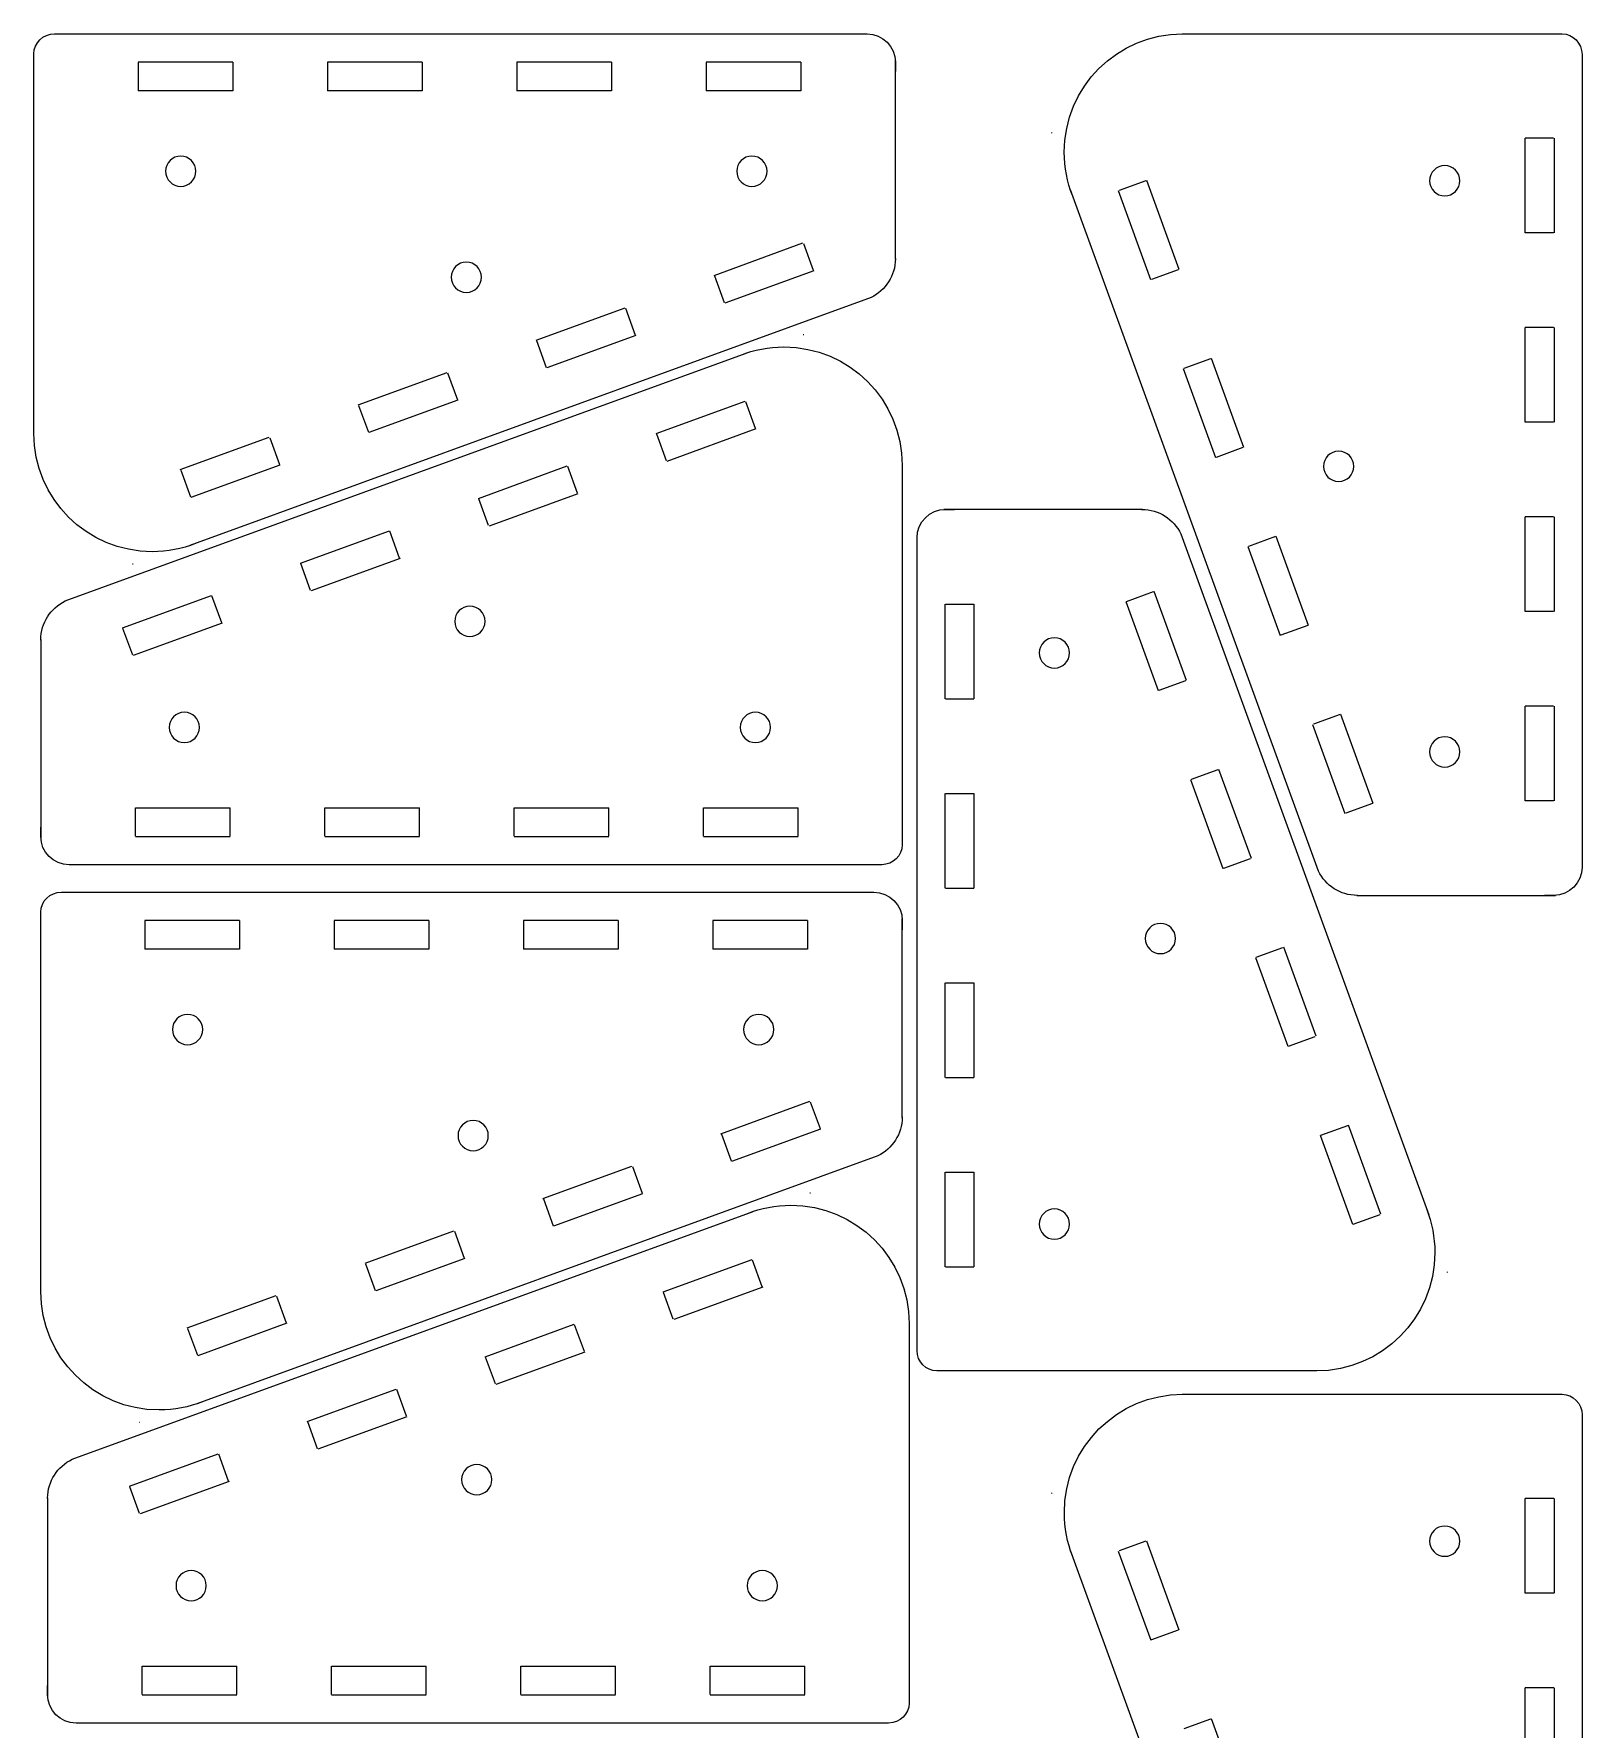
# Model space of a CAD drawing. Header units: centimetres. Extents: x -12.8 to 13, y -16.7 to 17.4.
# Drawn here: x -3.31 to 13.05, y -0.53 to 17.37 of the extents above; entities that cross this region are included whole.
import ezdxf

# ---------------------------------------------------------------- set-up
doc = ezdxf.new("R2010")
doc.units = ezdxf.units.CM
doc.header["$MEASUREMENT"] = 0
doc.layers.add('Layer 1', color=7, linetype='Continuous')

msp = doc.modelspace()

# ---------------------------------------------------------------- linework, layer by layer
at = {"layer": 'Layer 1', "color": 250, "lineweight": 20}
for points, knots in [([(-3.30843, 13.14751), (-3.30843, 13.14751), (-3.30843, 17.16175), (-3.30843, 17.16175), (-3.30843, 17.16175), (-3.30843, 17.27724), (-3.21056, 17.37174), (-3.09094, 17.37174), (-3.09094, 17.37174), (-3.09094, 17.37174), (5.35632, 17.37174), (5.35632, 17.37174)], [0, 0, 0, 0, 0.25, 0.25, 0.25, 0.25, 0.5, 0.5, 0.5, 0.5, 1, 1, 1, 1]), ([(5.35632, 17.37171), (5.35632, 17.37171), (5.49208, 17.37171), (5.49208, 17.37171), (5.49208, 17.37171), (5.65708, 17.37171), (5.79208, 17.23671), (5.79208, 17.07171), (5.79208, 17.07171), (5.79208, 17.07171), (5.79208, 16.97483), (5.79208, 16.97483)], [0, 0, 0, 0, 0.25, 0.25, 0.25, 0.25, 0.5, 0.5, 0.5, 0.5, 1, 1, 1, 1]), ([(7.66219, 15.66479), (7.60659, 15.80633), (7.57603, 15.96046), (7.57603, 16.12174), (7.57603, 16.12174), (7.57603, 16.8121), (8.13568, 17.37174), (8.82603, 17.37174)], [0, 0, 0, 0, 0.33333333, 0.33333333, 0.33333333, 0.33333333, 1, 1, 1, 1]), ([(8.82103, 17.37174), (8.82103, 17.37174), (12.83527, 17.37174), (12.83527, 17.37174), (12.83527, 17.37174), (12.95076, 17.37174), (13.04526, 17.27387), (13.04526, 17.15425), (13.04526, 17.15425), (13.04526, 17.15425), (13.04526, 8.70699), (13.04526, 8.70699)], [0, 0, 0, 0, 0.25, 0.25, 0.25, 0.25, 0.5, 0.5, 0.5, 0.5, 1, 1, 1, 1]), ([(-1.75729, 15.76109), (-1.84566, 15.76109), (-1.91729, 15.83272), (-1.91729, 15.92109), (-1.91729, 15.92109), (-1.91729, 16.00946), (-1.84566, 16.08109), (-1.75729, 16.08109), (-1.75729, 16.08109), (-1.66892, 16.08109), (-1.59729, 16.00946), (-1.59729, 15.92109), (-1.59729, 15.92109), (-1.59729, 15.83272), (-1.66892, 15.76109), (-1.75729, 15.76109)], [0, 0, 0, 0, 0.2, 0.2, 0.2, 0.2, 0.4, 0.4, 0.4, 0.4, 0.6, 0.6, 0.6, 0.6, 1, 1, 1, 1]), ([(4.27579, 15.76109), (4.18742, 15.76109), (4.11579, 15.83272), (4.11579, 15.92109), (4.11579, 15.92109), (4.11579, 16.00946), (4.18742, 16.08109), (4.27579, 16.08109), (4.27579, 16.08109), (4.36416, 16.08109), (4.43579, 16.00946), (4.43579, 15.92109), (4.43579, 15.92109), (4.43579, 15.83272), (4.36416, 15.76109), (4.27579, 15.76109)], [0, 0, 0, 0, 0.2, 0.2, 0.2, 0.2, 0.4, 0.4, 0.4, 0.4, 0.6, 0.6, 0.6, 0.6, 1, 1, 1, 1]), ([(11.43461, 15.8206), (11.43461, 15.90897), (11.50624, 15.9806), (11.59461, 15.9806), (11.59461, 15.9806), (11.68298, 15.9806), (11.75461, 15.90897), (11.75461, 15.8206), (11.75461, 15.8206), (11.75461, 15.73223), (11.68298, 15.6606), (11.59461, 15.6606), (11.59461, 15.6606), (11.50624, 15.6606), (11.43461, 15.73223), (11.43461, 15.8206)], [0, 0, 0, 0, 0.2, 0.2, 0.2, 0.2, 0.4, 0.4, 0.4, 0.4, 0.6, 0.6, 0.6, 0.6, 1, 1, 1, 1]), ([(1.25925, 14.64109), (1.17088, 14.64109), (1.09925, 14.71272), (1.09925, 14.80109), (1.09925, 14.80109), (1.09925, 14.88946), (1.17088, 14.96109), (1.25925, 14.96109), (1.25925, 14.96109), (1.34762, 14.96109), (1.41925, 14.88946), (1.41925, 14.80109), (1.41925, 14.80109), (1.41925, 14.71272), (1.34762, 14.64109), (1.25925, 14.64109)], [0, 0, 0, 0, 0.2, 0.2, 0.2, 0.2, 0.4, 0.4, 0.4, 0.4, 0.6, 0.6, 0.6, 0.6, 1, 1, 1, 1]), ([(5.79159, 15.00056), (5.7916, 14.99914), (5.79161, 14.9977), (5.79161, 14.99627), (5.79161, 14.99627), (5.79161, 14.81722), (5.68704, 14.66203), (5.53435, 14.58591)], [0, 0, 0, 0, 0.33333333, 0.33333333, 0.33333333, 0.33333333, 1, 1, 1, 1]), ([(4.15752, 13.97918), (4.29906, 14.03478), (4.45319, 14.06534), (4.61447, 14.06534), (4.61447, 14.06534), (5.30483, 14.06534), (5.86447, 13.50569), (5.86447, 12.81534)], [0, 0, 0, 0, 0.33333333, 0.33333333, 0.33333333, 0.33333333, 1, 1, 1, 1]), ([(-1.60148, 11.98867), (-1.74302, 11.93307), (-1.89715, 11.90251), (-2.05843, 11.90251), (-2.05843, 11.90251), (-2.74879, 11.90251), (-3.30843, 12.46216), (-3.30843, 13.15251)], [0, 0, 0, 0, 0.33333333, 0.33333333, 0.33333333, 0.33333333, 1, 1, 1, 1]), ([(10.31461, 12.80406), (10.31461, 12.89243), (10.38624, 12.96406), (10.47461, 12.96406), (10.47461, 12.96406), (10.56298, 12.96406), (10.63461, 12.89243), (10.63461, 12.80406), (10.63461, 12.80406), (10.63461, 12.71569), (10.56298, 12.64406), (10.47461, 12.64406), (10.47461, 12.64406), (10.38624, 12.64406), (10.31461, 12.71569), (10.31461, 12.80406)], [0, 0, 0, 0, 0.2, 0.2, 0.2, 0.2, 0.4, 0.4, 0.4, 0.4, 0.6, 0.6, 0.6, 0.6, 1, 1, 1, 1]), ([(5.86447, 12.82034), (5.86447, 12.82034), (5.86447, 8.8061), (5.86447, 8.8061), (5.86447, 8.8061), (5.86447, 8.69061), (5.7666, 8.59611), (5.64698, 8.59611), (5.64698, 8.59611), (5.64698, 8.59611), (-2.80028, 8.59611), (-2.80028, 8.59611)], [0, 0, 0, 0, 0.25, 0.25, 0.25, 0.25, 0.5, 0.5, 0.5, 0.5, 1, 1, 1, 1]), ([(6.02082, 11.91379), (6.02082, 11.91379), (6.02082, 12.04955), (6.02082, 12.04955), (6.02082, 12.04955), (6.02082, 12.21455), (6.15582, 12.34955), (6.32082, 12.34955), (6.32082, 12.34955), (6.32082, 12.34955), (6.4177, 12.34955), (6.4177, 12.34955)], [0, 0, 0, 0, 0.25, 0.25, 0.25, 0.25, 0.5, 0.5, 0.5, 0.5, 1, 1, 1, 1]), ([(8.39197, 12.34906), (8.39339, 12.34907), (8.39483, 12.34908), (8.39626, 12.34908), (8.39626, 12.34908), (8.57531, 12.34908), (8.7305, 12.24451), (8.80662, 12.09182)], [0, 0, 0, 0, 0.33333333, 0.33333333, 0.33333333, 0.33333333, 1, 1, 1, 1]), ([(10.24502, 3.24904), (10.24502, 3.24904), (6.23078, 3.24904), (6.23078, 3.24904), (6.23078, 3.24904), (6.11529, 3.24904), (6.02079, 3.34691), (6.02079, 3.46653), (6.02079, 3.46653), (6.02079, 3.46653), (6.02079, 11.91379), (6.02079, 11.91379)], [0, 0, 0, 0, 0.25, 0.25, 0.25, 0.25, 0.5, 0.5, 0.5, 0.5, 1, 1, 1, 1]), ([(-3.23555, 10.96729), (-3.23556, 10.96871), (-3.23557, 10.97015), (-3.23557, 10.97158), (-3.23557, 10.97158), (-3.23557, 11.15063), (-3.131, 11.30582), (-2.97831, 11.38194)], [0, 0, 0, 0, 0.33333333, 0.33333333, 0.33333333, 0.33333333, 1, 1, 1, 1]), ([(1.29679, 11.32676), (1.38516, 11.32676), (1.45679, 11.25513), (1.45679, 11.16676), (1.45679, 11.16676), (1.45679, 11.07839), (1.38516, 11.00676), (1.29679, 11.00676), (1.29679, 11.00676), (1.20842, 11.00676), (1.13679, 11.07839), (1.13679, 11.16676), (1.13679, 11.16676), (1.13679, 11.25513), (1.20842, 11.32676), (1.29679, 11.32676)], [0, 0, 0, 0, 0.2, 0.2, 0.2, 0.2, 0.4, 0.4, 0.4, 0.4, 0.6, 0.6, 0.6, 0.6, 1, 1, 1, 1]), ([(7.63144, 10.83326), (7.63144, 10.74489), (7.55981, 10.67326), (7.47144, 10.67326), (7.47144, 10.67326), (7.38307, 10.67326), (7.31144, 10.74489), (7.31144, 10.83326), (7.31144, 10.83326), (7.31144, 10.92163), (7.38307, 10.99326), (7.47144, 10.99326), (7.47144, 10.99326), (7.55981, 10.99326), (7.63144, 10.92163), (7.63144, 10.83326)], [0, 0, 0, 0, 0.2, 0.2, 0.2, 0.2, 0.4, 0.4, 0.4, 0.4, 0.6, 0.6, 0.6, 0.6, 1, 1, 1, 1]), ([(-1.71975, 10.20676), (-1.63138, 10.20676), (-1.55975, 10.13513), (-1.55975, 10.04676), (-1.55975, 10.04676), (-1.55975, 9.95839), (-1.63138, 9.88676), (-1.71975, 9.88676), (-1.71975, 9.88676), (-1.80812, 9.88676), (-1.87975, 9.95839), (-1.87975, 10.04676), (-1.87975, 10.04676), (-1.87975, 10.13513), (-1.80812, 10.20676), (-1.71975, 10.20676)], [0, 0, 0, 0, 0.2, 0.2, 0.2, 0.2, 0.4, 0.4, 0.4, 0.4, 0.6, 0.6, 0.6, 0.6, 1, 1, 1, 1]), ([(4.31333, 10.20676), (4.4017, 10.20676), (4.47333, 10.13513), (4.47333, 10.04676), (4.47333, 10.04676), (4.47333, 9.95839), (4.4017, 9.88676), (4.31333, 9.88676), (4.31333, 9.88676), (4.22496, 9.88676), (4.15333, 9.95839), (4.15333, 10.04676), (4.15333, 10.04676), (4.15333, 10.13513), (4.22496, 10.20676), (4.31333, 10.20676)], [0, 0, 0, 0, 0.2, 0.2, 0.2, 0.2, 0.4, 0.4, 0.4, 0.4, 0.6, 0.6, 0.6, 0.6, 1, 1, 1, 1]), ([(11.43461, 9.78752), (11.43461, 9.87589), (11.50624, 9.94752), (11.59461, 9.94752), (11.59461, 9.94752), (11.68298, 9.94752), (11.75461, 9.87589), (11.75461, 9.78752), (11.75461, 9.78752), (11.75461, 9.69915), (11.68298, 9.62752), (11.59461, 9.62752), (11.59461, 9.62752), (11.50624, 9.62752), (11.43461, 9.69915), (11.43461, 9.78752)], [0, 0, 0, 0, 0.2, 0.2, 0.2, 0.2, 0.4, 0.4, 0.4, 0.4, 0.6, 0.6, 0.6, 0.6, 1, 1, 1, 1]), ([(-2.80028, 8.59614), (-2.80028, 8.59614), (-2.93604, 8.59614), (-2.93604, 8.59614), (-2.93604, 8.59614), (-3.10104, 8.59614), (-3.23604, 8.73114), (-3.23604, 8.89614), (-3.23604, 8.89614), (-3.23604, 8.89614), (-3.23604, 8.99302), (-3.23604, 8.99302)], [0, 0, 0, 0, 0.25, 0.25, 0.25, 0.25, 0.5, 0.5, 0.5, 0.5, 1, 1, 1, 1]), ([(13.04523, 8.70699), (13.04523, 8.70699), (13.04523, 8.57123), (13.04523, 8.57123), (13.04523, 8.57123), (13.04523, 8.40623), (12.91023, 8.27123), (12.74523, 8.27123), (12.74523, 8.27123), (12.74523, 8.27123), (12.64835, 8.27123), (12.64835, 8.27123)], [0, 0, 0, 0, 0.25, 0.25, 0.25, 0.25, 0.5, 0.5, 0.5, 0.5, 1, 1, 1, 1]), ([(10.67408, 8.27172), (10.67266, 8.27171), (10.67122, 8.2717), (10.66979, 8.2717), (10.66979, 8.2717), (10.49074, 8.2717), (10.33555, 8.37627), (10.25943, 8.52896)], [0, 0, 0, 0, 0.33333333, 0.33333333, 0.33333333, 0.33333333, 1, 1, 1, 1]), ([(-3.23604, 4.08165), (-3.23604, 4.08165), (-3.23604, 8.09589), (-3.23604, 8.09589), (-3.23604, 8.09589), (-3.23604, 8.21138), (-3.13817, 8.30588), (-3.01855, 8.30588), (-3.01855, 8.30588), (-3.01855, 8.30588), (5.42871, 8.30588), (5.42871, 8.30588)], [0, 0, 0, 0, 0.25, 0.25, 0.25, 0.25, 0.5, 0.5, 0.5, 0.5, 1, 1, 1, 1]), ([(5.42871, 8.30585), (5.42871, 8.30585), (5.56447, 8.30585), (5.56447, 8.30585), (5.56447, 8.30585), (5.72947, 8.30585), (5.86447, 8.17085), (5.86447, 8.00585), (5.86447, 8.00585), (5.86447, 8.00585), (5.86447, 7.90897), (5.86447, 7.90897)], [0, 0, 0, 0, 0.25, 0.25, 0.25, 0.25, 0.5, 0.5, 0.5, 0.5, 1, 1, 1, 1]), ([(8.75144, 7.81672), (8.75144, 7.72835), (8.67981, 7.65672), (8.59144, 7.65672), (8.59144, 7.65672), (8.50307, 7.65672), (8.43144, 7.72835), (8.43144, 7.81672), (8.43144, 7.81672), (8.43144, 7.90509), (8.50307, 7.97672), (8.59144, 7.97672), (8.59144, 7.97672), (8.67981, 7.97672), (8.75144, 7.90509), (8.75144, 7.81672)], [0, 0, 0, 0, 0.2, 0.2, 0.2, 0.2, 0.4, 0.4, 0.4, 0.4, 0.6, 0.6, 0.6, 0.6, 1, 1, 1, 1]), ([(-1.6849, 6.69523), (-1.77327, 6.69523), (-1.8449, 6.76686), (-1.8449, 6.85523), (-1.8449, 6.85523), (-1.8449, 6.9436), (-1.77327, 7.01523), (-1.6849, 7.01523), (-1.6849, 7.01523), (-1.59653, 7.01523), (-1.5249, 6.9436), (-1.5249, 6.85523), (-1.5249, 6.85523), (-1.5249, 6.76686), (-1.59653, 6.69523), (-1.6849, 6.69523)], [0, 0, 0, 0, 0.2, 0.2, 0.2, 0.2, 0.4, 0.4, 0.4, 0.4, 0.6, 0.6, 0.6, 0.6, 1, 1, 1, 1]), ([(4.34818, 6.69523), (4.25981, 6.69523), (4.18818, 6.76686), (4.18818, 6.85523), (4.18818, 6.85523), (4.18818, 6.9436), (4.25981, 7.01523), (4.34818, 7.01523), (4.34818, 7.01523), (4.43655, 7.01523), (4.50818, 6.9436), (4.50818, 6.85523), (4.50818, 6.85523), (4.50818, 6.76686), (4.43655, 6.69523), (4.34818, 6.69523)], [0, 0, 0, 0, 0.2, 0.2, 0.2, 0.2, 0.4, 0.4, 0.4, 0.4, 0.6, 0.6, 0.6, 0.6, 1, 1, 1, 1]), ([(5.86398, 5.9347), (5.86399, 5.93328), (5.864, 5.93184), (5.864, 5.93041), (5.864, 5.93041), (5.864, 5.75136), (5.75943, 5.59617), (5.60674, 5.52005)], [0, 0, 0, 0, 0.33333333, 0.33333333, 0.33333333, 0.33333333, 1, 1, 1, 1]), ([(1.33164, 5.57523), (1.24327, 5.57523), (1.17164, 5.64686), (1.17164, 5.73523), (1.17164, 5.73523), (1.17164, 5.8236), (1.24327, 5.89523), (1.33164, 5.89523), (1.33164, 5.89523), (1.42001, 5.89523), (1.49164, 5.8236), (1.49164, 5.73523), (1.49164, 5.73523), (1.49164, 5.64686), (1.42001, 5.57523), (1.33164, 5.57523)], [0, 0, 0, 0, 0.2, 0.2, 0.2, 0.2, 0.4, 0.4, 0.4, 0.4, 0.6, 0.6, 0.6, 0.6, 1, 1, 1, 1]), ([(4.22991, 4.91332), (4.37145, 4.96892), (4.52558, 4.99948), (4.68686, 4.99948), (4.68686, 4.99948), (5.37722, 4.99948), (5.93686, 4.43983), (5.93686, 3.74948)], [0, 0, 0, 0, 0.33333333, 0.33333333, 0.33333333, 0.33333333, 1, 1, 1, 1]), ([(7.63144, 4.80018), (7.63144, 4.71181), (7.55981, 4.64018), (7.47144, 4.64018), (7.47144, 4.64018), (7.38307, 4.64018), (7.31144, 4.71181), (7.31144, 4.80018), (7.31144, 4.80018), (7.31144, 4.88855), (7.38307, 4.96018), (7.47144, 4.96018), (7.47144, 4.96018), (7.55981, 4.96018), (7.63144, 4.88855), (7.63144, 4.80018)], [0, 0, 0, 0, 0.2, 0.2, 0.2, 0.2, 0.4, 0.4, 0.4, 0.4, 0.6, 0.6, 0.6, 0.6, 1, 1, 1, 1]), ([(11.40386, 4.95599), (11.45946, 4.81445), (11.49002, 4.66032), (11.49002, 4.49904), (11.49002, 4.49904), (11.49002, 3.80868), (10.93037, 3.24904), (10.24002, 3.24904)], [0, 0, 0, 0, 0.33333333, 0.33333333, 0.33333333, 0.33333333, 1, 1, 1, 1]), ([(-1.52909, 2.92281), (-1.67063, 2.86721), (-1.82476, 2.83665), (-1.98604, 2.83665), (-1.98604, 2.83665), (-2.6764, 2.83665), (-3.23604, 3.3963), (-3.23604, 4.08665)], [0, 0, 0, 0, 0.33333333, 0.33333333, 0.33333333, 0.33333333, 1, 1, 1, 1]), ([(5.93686, 3.75448), (5.93686, 3.75448), (5.93686, -0.25976), (5.93686, -0.25976), (5.93686, -0.25976), (5.93686, -0.37525), (5.83899, -0.46975), (5.71937, -0.46975), (5.71937, -0.46975), (5.71937, -0.46975), (-2.72789, -0.46975), (-2.72789, -0.46975)], [0, 0, 0, 0, 0.25, 0.25, 0.25, 0.25, 0.5, 0.5, 0.5, 0.5, 1, 1, 1, 1]), ([(7.66254, 1.29514), (7.60694, 1.43668), (7.57638, 1.59081), (7.57638, 1.75209), (7.57638, 1.75209), (7.57638, 2.44245), (8.13603, 3.00209), (8.82638, 3.00209)], [0, 0, 0, 0, 0.33333333, 0.33333333, 0.33333333, 0.33333333, 1, 1, 1, 1]), ([(8.82138, 3.00209), (8.82138, 3.00209), (12.83562, 3.00209), (12.83562, 3.00209), (12.83562, 3.00209), (12.95111, 3.00209), (13.04561, 2.90422), (13.04561, 2.7846), (13.04561, 2.7846), (13.04561, 2.7846), (13.04561, -5.66266), (13.04561, -5.66266)], [0, 0, 0, 0, 0.25, 0.25, 0.25, 0.25, 0.5, 0.5, 0.5, 0.5, 1, 1, 1, 1]), ([(-3.16316, 1.90143), (-3.16317, 1.90285), (-3.16318, 1.90429), (-3.16318, 1.90572), (-3.16318, 1.90572), (-3.16318, 2.08477), (-3.05861, 2.23996), (-2.90592, 2.31608)], [0, 0, 0, 0, 0.33333333, 0.33333333, 0.33333333, 0.33333333, 1, 1, 1, 1]), ([(1.36918, 2.2609), (1.45755, 2.2609), (1.52918, 2.18927), (1.52918, 2.1009), (1.52918, 2.1009), (1.52918, 2.01253), (1.45755, 1.9409), (1.36918, 1.9409), (1.36918, 1.9409), (1.28081, 1.9409), (1.20918, 2.01253), (1.20918, 2.1009), (1.20918, 2.1009), (1.20918, 2.18927), (1.28081, 2.2609), (1.36918, 2.2609)], [0, 0, 0, 0, 0.2, 0.2, 0.2, 0.2, 0.4, 0.4, 0.4, 0.4, 0.6, 0.6, 0.6, 0.6, 1, 1, 1, 1]), ([(11.43496, 1.45095), (11.43496, 1.53932), (11.50659, 1.61095), (11.59496, 1.61095), (11.59496, 1.61095), (11.68333, 1.61095), (11.75496, 1.53932), (11.75496, 1.45095), (11.75496, 1.45095), (11.75496, 1.36258), (11.68333, 1.29095), (11.59496, 1.29095), (11.59496, 1.29095), (11.50659, 1.29095), (11.43496, 1.36258), (11.43496, 1.45095)], [0, 0, 0, 0, 0.2, 0.2, 0.2, 0.2, 0.4, 0.4, 0.4, 0.4, 0.6, 0.6, 0.6, 0.6, 1, 1, 1, 1]), ([(-1.64736, 1.1409), (-1.55899, 1.1409), (-1.48736, 1.06927), (-1.48736, 0.9809), (-1.48736, 0.9809), (-1.48736, 0.89253), (-1.55899, 0.8209), (-1.64736, 0.8209), (-1.64736, 0.8209), (-1.73573, 0.8209), (-1.80736, 0.89253), (-1.80736, 0.9809), (-1.80736, 0.9809), (-1.80736, 1.06927), (-1.73573, 1.1409), (-1.64736, 1.1409)], [0, 0, 0, 0, 0.2, 0.2, 0.2, 0.2, 0.4, 0.4, 0.4, 0.4, 0.6, 0.6, 0.6, 0.6, 1, 1, 1, 1]), ([(4.38572, 1.1409), (4.47409, 1.1409), (4.54572, 1.06927), (4.54572, 0.9809), (4.54572, 0.9809), (4.54572, 0.89253), (4.47409, 0.8209), (4.38572, 0.8209), (4.38572, 0.8209), (4.29735, 0.8209), (4.22572, 0.89253), (4.22572, 0.9809), (4.22572, 0.9809), (4.22572, 1.06927), (4.29735, 1.1409), (4.38572, 1.1409)], [0, 0, 0, 0, 0.2, 0.2, 0.2, 0.2, 0.4, 0.4, 0.4, 0.4, 0.6, 0.6, 0.6, 0.6, 1, 1, 1, 1]), ([(-2.72789, -0.46972), (-2.72789, -0.46972), (-2.86365, -0.46972), (-2.86365, -0.46972), (-2.86365, -0.46972), (-3.02865, -0.46972), (-3.16365, -0.33472), (-3.16365, -0.16972), (-3.16365, -0.16972), (-3.16365, -0.16972), (-3.16365, -0.07284), (-3.16365, -0.07284)], [0, 0, 0, 0, 0.25, 0.25, 0.25, 0.25, 0.5, 0.5, 0.5, 0.5, 1, 1, 1, 1])]:
    msp.add_open_spline(points, degree=3, knots=knots, dxfattribs=at)
for points in [[(-2.20845, 17.07673), (-2.20845, 17.07673), (-1.20845, 17.07673), (-1.20845, 17.07673)], [(-2.20845, 17.07173), (-2.20845, 17.07173), (-2.20845, 16.77173), (-2.20845, 16.77173)], [(-1.20845, 17.07173), (-1.20845, 17.07173), (-1.20845, 16.77173), (-1.20845, 16.77173)], [(-0.20845, 17.07673), (-0.20845, 17.07673), (0.79155, 17.07673), (0.79155, 17.07673)], [(-0.20845, 17.07173), (-0.20845, 17.07173), (-0.20845, 16.77173), (-0.20845, 16.77173)], [(0.79155, 17.07173), (0.79155, 17.07173), (0.79155, 16.77173), (0.79155, 16.77173)], [(1.79155, 17.07673), (1.79155, 17.07673), (2.79155, 17.07673), (2.79155, 17.07673)], [(1.79155, 17.07173), (1.79155, 17.07173), (1.79155, 16.77173), (1.79155, 16.77173)], [(2.79155, 17.07173), (2.79155, 17.07173), (2.79155, 16.77173), (2.79155, 16.77173)], [(3.79155, 17.07673), (3.79155, 17.07673), (4.79155, 17.07673), (4.79155, 17.07673)], [(3.79155, 17.07173), (3.79155, 17.07173), (3.79155, 16.77173), (3.79155, 16.77173)], [(4.79155, 17.07173), (4.79155, 17.07173), (4.79155, 16.77173), (4.79155, 16.77173)], [(5.79159, 14.99198), (5.79159, 14.99198), (5.79159, 17.08942), (5.79159, 17.08942)], [(-1.20845, 16.77173), (-1.20845, 16.77173), (-2.20845, 16.77173), (-2.20845, 16.77173)], [(0.79155, 16.77173), (0.79155, 16.77173), (-0.20845, 16.77173), (-0.20845, 16.77173)], [(2.79155, 16.77173), (2.79155, 16.77173), (1.79155, 16.77173), (1.79155, 16.77173)], [(4.79155, 16.77173), (4.79155, 16.77173), (3.79155, 16.77173), (3.79155, 16.77173)], [(7.44526, 16.32416), (7.44526, 16.32416), (7.44526, 16.3301), (7.44526, 16.3301)], [(12.44525, 15.27176), (12.44525, 15.27176), (12.44525, 16.27176), (12.44525, 16.27176)], [(12.74525, 16.27176), (12.74525, 16.27176), (12.44525, 16.27176), (12.44525, 16.27176)], [(12.75025, 16.27176), (12.75025, 16.27176), (12.75025, 15.27176), (12.75025, 15.27176)], [(8.43755, 15.8206), (8.43755, 15.8206), (8.15464, 15.71763), (8.15464, 15.71763)], [(8.44255, 15.8256), (8.44255, 15.8256), (8.78457, 14.88591), (8.78457, 14.88591)], [(10.25943, 8.52896), (10.25943, 8.52896), (7.64079, 15.72359), (7.64079, 15.72359)], [(8.49166, 14.77294), (8.49166, 14.77294), (8.14964, 15.71263), (8.14964, 15.71263)], [(12.74525, 15.27176), (12.74525, 15.27176), (12.44525, 15.27176), (12.44525, 15.27176)], [(3.87587, 14.82115), (3.87587, 14.82115), (4.81556, 15.16317), (4.81556, 15.16317)], [(4.82056, 15.15817), (4.82056, 15.15817), (4.92353, 14.87526), (4.92353, 14.87526)], [(4.92853, 14.87026), (4.92853, 14.87026), (3.98884, 14.52824), (3.98884, 14.52824)], [(8.77957, 14.88091), (8.77957, 14.88091), (8.49666, 14.77794), (8.49666, 14.77794)], [(3.88087, 14.81615), (3.88087, 14.81615), (3.98384, 14.53324), (3.98384, 14.53324)], [(5.53435, 14.58591), (5.53435, 14.58591), (-1.66028, 11.96727), (-1.66028, 11.96727)], [(1.99648, 14.13711), (1.99648, 14.13711), (2.93617, 14.47913), (2.93617, 14.47913)], [(2.94117, 14.47413), (2.94117, 14.47413), (3.04414, 14.19122), (3.04414, 14.19122)], [(3.04914, 14.18622), (3.04914, 14.18622), (2.10945, 13.8442), (2.10945, 13.8442)], [(4.81689, 14.19611), (4.81689, 14.19611), (4.82283, 14.19611), (4.82283, 14.19611)], [(12.44525, 13.27176), (12.44525, 13.27176), (12.44525, 14.27176), (12.44525, 14.27176)], [(12.74525, 14.27176), (12.74525, 14.27176), (12.44525, 14.27176), (12.44525, 14.27176)], [(12.75025, 14.27176), (12.75025, 14.27176), (12.75025, 13.27176), (12.75025, 13.27176)], [(-2.97831, 11.38194), (-2.97831, 11.38194), (4.21632, 14.00058), (4.21632, 14.00058)], [(2.00148, 14.13211), (2.00148, 14.13211), (2.10445, 13.8492), (2.10445, 13.8492)], [(0.1171, 13.45307), (0.1171, 13.45307), (1.05679, 13.79509), (1.05679, 13.79509)], [(1.06179, 13.79009), (1.06179, 13.79009), (1.16476, 13.50718), (1.16476, 13.50718)], [(9.1757, 12.89355), (9.1757, 12.89355), (8.83368, 13.83324), (8.83368, 13.83324)], [(9.12159, 13.94121), (9.12159, 13.94121), (8.83868, 13.83824), (8.83868, 13.83824)], [(9.12659, 13.94621), (9.12659, 13.94621), (9.46861, 13.00652), (9.46861, 13.00652)], [(0.1221, 13.44807), (0.1221, 13.44807), (0.22507, 13.16516), (0.22507, 13.16516)], [(1.16976, 13.50218), (1.16976, 13.50218), (0.23007, 13.16016), (0.23007, 13.16016)], [(3.26567, 13.14971), (3.26567, 13.14971), (4.20536, 13.49173), (4.20536, 13.49173)], [(4.31333, 13.20382), (4.31333, 13.20382), (4.21036, 13.48673), (4.21036, 13.48673)], [(12.74525, 13.27176), (12.74525, 13.27176), (12.44525, 13.27176), (12.44525, 13.27176)], [(-1.76229, 12.76903), (-1.76229, 12.76903), (-0.8226, 13.11105), (-0.8226, 13.11105)], [(-0.8176, 13.10605), (-0.8176, 13.10605), (-0.71463, 12.82314), (-0.71463, 12.82314)], [(3.37364, 12.8618), (3.37364, 12.8618), (3.27067, 13.14471), (3.27067, 13.14471)], [(4.31833, 13.19882), (4.31833, 13.19882), (3.37864, 12.8568), (3.37864, 12.8568)], [(9.46361, 13.00152), (9.46361, 13.00152), (9.1807, 12.89855), (9.1807, 12.89855)], [(-1.75729, 12.76403), (-1.75729, 12.76403), (-1.65432, 12.48112), (-1.65432, 12.48112)], [(-0.70963, 12.81814), (-0.70963, 12.81814), (-1.64932, 12.47612), (-1.64932, 12.47612)], [(1.38628, 12.46567), (1.38628, 12.46567), (2.32597, 12.80769), (2.32597, 12.80769)], [(2.43394, 12.51978), (2.43394, 12.51978), (2.33097, 12.80269), (2.33097, 12.80269)], [(1.49425, 12.17776), (1.49425, 12.17776), (1.39128, 12.46067), (1.39128, 12.46067)], [(2.43894, 12.51478), (2.43894, 12.51478), (1.49925, 12.17276), (1.49925, 12.17276)], [(8.40055, 12.34906), (8.40055, 12.34906), (6.30311, 12.34906), (6.30311, 12.34906)], [(12.44525, 11.27176), (12.44525, 11.27176), (12.44525, 12.27176), (12.44525, 12.27176)], [(12.74525, 12.27176), (12.74525, 12.27176), (12.44525, 12.27176), (12.44525, 12.27176)], [(12.75025, 12.27176), (12.75025, 12.27176), (12.75025, 11.27176), (12.75025, 11.27176)], [(-0.4931, 11.78163), (-0.4931, 11.78163), (0.44659, 12.12365), (0.44659, 12.12365)], [(0.55456, 11.83574), (0.55456, 11.83574), (0.45159, 12.11865), (0.45159, 12.11865)], [(8.80662, 12.09182), (8.80662, 12.09182), (11.42526, 4.89719), (11.42526, 4.89719)], [(9.80563, 12.06183), (9.80563, 12.06183), (9.52272, 11.95886), (9.52272, 11.95886)], [(9.81063, 12.06683), (9.81063, 12.06683), (10.15265, 11.12714), (10.15265, 11.12714)], [(0.55956, 11.83074), (0.55956, 11.83074), (-0.38013, 11.48872), (-0.38013, 11.48872)], [(9.85974, 11.01417), (9.85974, 11.01417), (9.51772, 11.95386), (9.51772, 11.95386)], [(-2.26085, 11.77174), (-2.26085, 11.77174), (-2.26679, 11.77174), (-2.26679, 11.77174)], [(-0.38513, 11.49372), (-0.38513, 11.49372), (-0.4881, 11.77663), (-0.4881, 11.77663)], [(8.23436, 11.37803), (8.23436, 11.37803), (8.51727, 11.481), (8.51727, 11.481)], [(8.52227, 11.486), (8.52227, 11.486), (8.86429, 10.54631), (8.86429, 10.54631)], [(-2.37249, 11.09759), (-2.37249, 11.09759), (-1.4328, 11.43961), (-1.4328, 11.43961)], [(-1.32483, 11.1517), (-1.32483, 11.1517), (-1.4278, 11.43461), (-1.4278, 11.43461)], [(6.3158, 10.34902), (6.3158, 10.34902), (6.3158, 11.34902), (6.3158, 11.34902)], [(6.3208, 11.34902), (6.3208, 11.34902), (6.6208, 11.34902), (6.6208, 11.34902)], [(6.6208, 11.34902), (6.6208, 11.34902), (6.6208, 10.34902), (6.6208, 10.34902)], [(8.57138, 10.43334), (8.57138, 10.43334), (8.22936, 11.37303), (8.22936, 11.37303)], [(-1.31983, 11.1467), (-1.31983, 11.1467), (-2.25952, 10.80468), (-2.25952, 10.80468)], [(10.14765, 11.12214), (10.14765, 11.12214), (9.86474, 11.01917), (9.86474, 11.01917)], [(12.74525, 11.27176), (12.74525, 11.27176), (12.44525, 11.27176), (12.44525, 11.27176)], [(-3.23555, 10.97587), (-3.23555, 10.97587), (-3.23555, 8.87843), (-3.23555, 8.87843)], [(-2.26452, 10.80968), (-2.26452, 10.80968), (-2.36749, 11.09259), (-2.36749, 11.09259)], [(8.57638, 10.43834), (8.57638, 10.43834), (8.85929, 10.54131), (8.85929, 10.54131)], [(6.3208, 10.34902), (6.3208, 10.34902), (6.6208, 10.34902), (6.6208, 10.34902)], [(12.44525, 9.27176), (12.44525, 9.27176), (12.44525, 10.27176), (12.44525, 10.27176)], [(12.74525, 10.27176), (12.74525, 10.27176), (12.44525, 10.27176), (12.44525, 10.27176)], [(12.75025, 10.27176), (12.75025, 10.27176), (12.75025, 9.27176), (12.75025, 9.27176)], [(10.54378, 9.13478), (10.54378, 9.13478), (10.20176, 10.07447), (10.20176, 10.07447)], [(10.48967, 10.18244), (10.48967, 10.18244), (10.20676, 10.07947), (10.20676, 10.07947)], [(10.49467, 10.18744), (10.49467, 10.18744), (10.83669, 9.24775), (10.83669, 9.24775)], [(9.25542, 8.55395), (9.25542, 8.55395), (8.9134, 9.49364), (8.9134, 9.49364)], [(8.9184, 9.49864), (8.9184, 9.49864), (9.20131, 9.60161), (9.20131, 9.60161)], [(9.20631, 9.60661), (9.20631, 9.60661), (9.54833, 8.66692), (9.54833, 8.66692)], [(6.3158, 8.34902), (6.3158, 8.34902), (6.3158, 9.34902), (6.3158, 9.34902)], [(6.3208, 9.34902), (6.3208, 9.34902), (6.6208, 9.34902), (6.6208, 9.34902)], [(6.6208, 9.34902), (6.6208, 9.34902), (6.6208, 8.34902), (6.6208, 8.34902)], [(-2.23551, 9.19612), (-2.23551, 9.19612), (-1.23551, 9.19612), (-1.23551, 9.19612)], [(-2.23551, 8.89612), (-2.23551, 8.89612), (-2.23551, 9.19612), (-2.23551, 9.19612)], [(-1.23551, 8.89612), (-1.23551, 8.89612), (-1.23551, 9.19612), (-1.23551, 9.19612)], [(-0.23551, 9.19612), (-0.23551, 9.19612), (0.76449, 9.19612), (0.76449, 9.19612)], [(-0.23551, 8.89612), (-0.23551, 8.89612), (-0.23551, 9.19612), (-0.23551, 9.19612)], [(0.76449, 8.89612), (0.76449, 8.89612), (0.76449, 9.19612), (0.76449, 9.19612)], [(1.76449, 9.19612), (1.76449, 9.19612), (2.76449, 9.19612), (2.76449, 9.19612)], [(1.76449, 8.89612), (1.76449, 8.89612), (1.76449, 9.19612), (1.76449, 9.19612)], [(2.76449, 8.89612), (2.76449, 8.89612), (2.76449, 9.19612), (2.76449, 9.19612)], [(3.76449, 9.19612), (3.76449, 9.19612), (4.76449, 9.19612), (4.76449, 9.19612)], [(3.76449, 8.89612), (3.76449, 8.89612), (3.76449, 9.19612), (3.76449, 9.19612)], [(4.76449, 8.89612), (4.76449, 8.89612), (4.76449, 9.19612), (4.76449, 9.19612)], [(10.83169, 9.24275), (10.83169, 9.24275), (10.54878, 9.13978), (10.54878, 9.13978)], [(12.74525, 9.27176), (12.74525, 9.27176), (12.44525, 9.27176), (12.44525, 9.27176)], [(-1.23551, 8.89112), (-1.23551, 8.89112), (-2.23551, 8.89112), (-2.23551, 8.89112)], [(0.76449, 8.89112), (0.76449, 8.89112), (-0.23551, 8.89112), (-0.23551, 8.89112)], [(2.76449, 8.89112), (2.76449, 8.89112), (1.76449, 8.89112), (1.76449, 8.89112)], [(4.76449, 8.89112), (4.76449, 8.89112), (3.76449, 8.89112), (3.76449, 8.89112)], [(9.26042, 8.55895), (9.26042, 8.55895), (9.54333, 8.66192), (9.54333, 8.66192)], [(6.3208, 8.34902), (6.3208, 8.34902), (6.6208, 8.34902), (6.6208, 8.34902)], [(10.6655, 8.27172), (10.6655, 8.27172), (12.76294, 8.27172), (12.76294, 8.27172)], [(-2.13606, 8.01087), (-2.13606, 8.01087), (-1.13606, 8.01087), (-1.13606, 8.01087)], [(-2.13606, 8.00587), (-2.13606, 8.00587), (-2.13606, 7.70587), (-2.13606, 7.70587)], [(-1.13606, 8.00587), (-1.13606, 8.00587), (-1.13606, 7.70587), (-1.13606, 7.70587)], [(-0.13606, 8.01087), (-0.13606, 8.01087), (0.86394, 8.01087), (0.86394, 8.01087)], [(-0.13606, 8.00587), (-0.13606, 8.00587), (-0.13606, 7.70587), (-0.13606, 7.70587)], [(0.86394, 8.00587), (0.86394, 8.00587), (0.86394, 7.70587), (0.86394, 7.70587)], [(1.86394, 8.01087), (1.86394, 8.01087), (2.86394, 8.01087), (2.86394, 8.01087)], [(1.86394, 8.00587), (1.86394, 8.00587), (1.86394, 7.70587), (1.86394, 7.70587)], [(2.86394, 8.00587), (2.86394, 8.00587), (2.86394, 7.70587), (2.86394, 7.70587)], [(3.86394, 8.01087), (3.86394, 8.01087), (4.86394, 8.01087), (4.86394, 8.01087)], [(3.86394, 8.00587), (3.86394, 8.00587), (3.86394, 7.70587), (3.86394, 7.70587)], [(4.86394, 8.00587), (4.86394, 8.00587), (4.86394, 7.70587), (4.86394, 7.70587)], [(5.86398, 5.92612), (5.86398, 5.92612), (5.86398, 8.02356), (5.86398, 8.02356)], [(-1.13606, 7.70587), (-1.13606, 7.70587), (-2.13606, 7.70587), (-2.13606, 7.70587)], [(0.86394, 7.70587), (0.86394, 7.70587), (-0.13606, 7.70587), (-0.13606, 7.70587)], [(2.86394, 7.70587), (2.86394, 7.70587), (1.86394, 7.70587), (1.86394, 7.70587)], [(4.86394, 7.70587), (4.86394, 7.70587), (3.86394, 7.70587), (3.86394, 7.70587)], [(9.60244, 7.61926), (9.60244, 7.61926), (9.88535, 7.72223), (9.88535, 7.72223)], [(9.89035, 7.72723), (9.89035, 7.72723), (10.23237, 6.78754), (10.23237, 6.78754)], [(9.93946, 6.67457), (9.93946, 6.67457), (9.59744, 7.61426), (9.59744, 7.61426)], [(6.3158, 6.34902), (6.3158, 6.34902), (6.3158, 7.34902), (6.3158, 7.34902)], [(6.3208, 7.34902), (6.3208, 7.34902), (6.6208, 7.34902), (6.6208, 7.34902)], [(6.6208, 7.34902), (6.6208, 7.34902), (6.6208, 6.34902), (6.6208, 6.34902)], [(9.94446, 6.67957), (9.94446, 6.67957), (10.22737, 6.78254), (10.22737, 6.78254)], [(6.3208, 6.34902), (6.3208, 6.34902), (6.6208, 6.34902), (6.6208, 6.34902)], [(3.94826, 5.75529), (3.94826, 5.75529), (4.88795, 6.09731), (4.88795, 6.09731)], [(4.89295, 6.09231), (4.89295, 6.09231), (4.99592, 5.8094), (4.99592, 5.8094)], [(3.95326, 5.75029), (3.95326, 5.75029), (4.05623, 5.46738), (4.05623, 5.46738)], [(5.00092, 5.8044), (5.00092, 5.8044), (4.06123, 5.46238), (4.06123, 5.46238)], [(10.6235, 4.79518), (10.6235, 4.79518), (10.28148, 5.73487), (10.28148, 5.73487)], [(10.28648, 5.73987), (10.28648, 5.73987), (10.56939, 5.84284), (10.56939, 5.84284)], [(10.57439, 5.84784), (10.57439, 5.84784), (10.91641, 4.90815), (10.91641, 4.90815)], [(5.60674, 5.52005), (5.60674, 5.52005), (-1.58789, 2.90141), (-1.58789, 2.90141)], [(2.06887, 5.07125), (2.06887, 5.07125), (3.00856, 5.41327), (3.00856, 5.41327)], [(3.01356, 5.40827), (3.01356, 5.40827), (3.11653, 5.12536), (3.11653, 5.12536)], [(6.3158, 4.34902), (6.3158, 4.34902), (6.3158, 5.34902), (6.3158, 5.34902)], [(6.3208, 5.34902), (6.3208, 5.34902), (6.6208, 5.34902), (6.6208, 5.34902)], [(6.6208, 5.34902), (6.6208, 5.34902), (6.6208, 4.34902), (6.6208, 4.34902)], [(2.07387, 5.06625), (2.07387, 5.06625), (2.17684, 4.78334), (2.17684, 4.78334)], [(3.12153, 5.12036), (3.12153, 5.12036), (2.18184, 4.77834), (2.18184, 4.77834)], [(4.88928, 5.13025), (4.88928, 5.13025), (4.89522, 5.13025), (4.89522, 5.13025)], [(-2.90592, 2.31608), (-2.90592, 2.31608), (4.28871, 4.93472), (4.28871, 4.93472)], [(10.6285, 4.80018), (10.6285, 4.80018), (10.91141, 4.90315), (10.91141, 4.90315)], [(0.18949, 4.38721), (0.18949, 4.38721), (1.12918, 4.72923), (1.12918, 4.72923)], [(1.13418, 4.72423), (1.13418, 4.72423), (1.23715, 4.44132), (1.23715, 4.44132)], [(0.19449, 4.38221), (0.19449, 4.38221), (0.29746, 4.0993), (0.29746, 4.0993)], [(1.24215, 4.43632), (1.24215, 4.43632), (0.30246, 4.0943), (0.30246, 4.0943)], [(3.33806, 4.08385), (3.33806, 4.08385), (4.27775, 4.42587), (4.27775, 4.42587)], [(4.38572, 4.13796), (4.38572, 4.13796), (4.28275, 4.42087), (4.28275, 4.42087)], [(6.3208, 4.34902), (6.3208, 4.34902), (6.6208, 4.34902), (6.6208, 4.34902)], [(4.39072, 4.13296), (4.39072, 4.13296), (3.45103, 3.79094), (3.45103, 3.79094)], [(11.62079, 4.29662), (11.62079, 4.29662), (11.62079, 4.29068), (11.62079, 4.29068)], [(-1.6899, 3.70317), (-1.6899, 3.70317), (-0.75021, 4.04519), (-0.75021, 4.04519)], [(-0.74521, 4.04019), (-0.74521, 4.04019), (-0.64224, 3.75728), (-0.64224, 3.75728)], [(3.44603, 3.79594), (3.44603, 3.79594), (3.34306, 4.07885), (3.34306, 4.07885)], [(-1.6849, 3.69817), (-1.6849, 3.69817), (-1.58193, 3.41526), (-1.58193, 3.41526)], [(-0.63724, 3.75228), (-0.63724, 3.75228), (-1.57693, 3.41026), (-1.57693, 3.41026)], [(1.45867, 3.39981), (1.45867, 3.39981), (2.39836, 3.74183), (2.39836, 3.74183)], [(2.50633, 3.45392), (2.50633, 3.45392), (2.40336, 3.73683), (2.40336, 3.73683)], [(2.51133, 3.44892), (2.51133, 3.44892), (1.57164, 3.1069), (1.57164, 3.1069)], [(1.56664, 3.1119), (1.56664, 3.1119), (1.46367, 3.39481), (1.46367, 3.39481)], [(-0.42071, 2.71577), (-0.42071, 2.71577), (0.51898, 3.05779), (0.51898, 3.05779)], [(0.62695, 2.76988), (0.62695, 2.76988), (0.52398, 3.05279), (0.52398, 3.05279)], [(-2.18846, 2.70588), (-2.18846, 2.70588), (-2.1944, 2.70588), (-2.1944, 2.70588)], [(-0.31274, 2.42786), (-0.31274, 2.42786), (-0.41571, 2.71077), (-0.41571, 2.71077)], [(0.63195, 2.76488), (0.63195, 2.76488), (-0.30774, 2.42286), (-0.30774, 2.42286)], [(-2.3001, 2.03173), (-2.3001, 2.03173), (-1.36041, 2.37375), (-1.36041, 2.37375)], [(-1.25244, 2.08584), (-1.25244, 2.08584), (-1.35541, 2.36875), (-1.35541, 2.36875)], [(-2.19213, 1.74382), (-2.19213, 1.74382), (-2.2951, 2.02673), (-2.2951, 2.02673)], [(-1.24744, 2.08084), (-1.24744, 2.08084), (-2.18713, 1.73882), (-2.18713, 1.73882)], [(-3.16316, 1.91001), (-3.16316, 1.91001), (-3.16316, -0.18743), (-3.16316, -0.18743)], [(7.44561, 1.95451), (7.44561, 1.95451), (7.44561, 1.96045), (7.44561, 1.96045)], [(12.4456, 0.90211), (12.4456, 0.90211), (12.4456, 1.90211), (12.4456, 1.90211)], [(12.7456, 1.90211), (12.7456, 1.90211), (12.4456, 1.90211), (12.4456, 1.90211)], [(12.7506, 1.90211), (12.7506, 1.90211), (12.7506, 0.90211), (12.7506, 0.90211)], [(8.4379, 1.45095), (8.4379, 1.45095), (8.15499, 1.34798), (8.15499, 1.34798)], [(8.4429, 1.45595), (8.4429, 1.45595), (8.78492, 0.51626), (8.78492, 0.51626)], [(10.25978, -5.84069), (10.25978, -5.84069), (7.64114, 1.35394), (7.64114, 1.35394)], [(8.49201, 0.40329), (8.49201, 0.40329), (8.14999, 1.34298), (8.14999, 1.34298)], [(12.7456, 0.90211), (12.7456, 0.90211), (12.4456, 0.90211), (12.4456, 0.90211)], [(8.77992, 0.51126), (8.77992, 0.51126), (8.49701, 0.40829), (8.49701, 0.40829)], [(-2.16312, 0.13026), (-2.16312, 0.13026), (-1.16312, 0.13026), (-1.16312, 0.13026)], [(-2.16312, -0.16974), (-2.16312, -0.16974), (-2.16312, 0.13026), (-2.16312, 0.13026)], [(-1.16312, -0.16974), (-1.16312, -0.16974), (-1.16312, 0.13026), (-1.16312, 0.13026)], [(-0.16312, 0.13026), (-0.16312, 0.13026), (0.83688, 0.13026), (0.83688, 0.13026)], [(-0.16312, -0.16974), (-0.16312, -0.16974), (-0.16312, 0.13026), (-0.16312, 0.13026)], [(0.83688, -0.16974), (0.83688, -0.16974), (0.83688, 0.13026), (0.83688, 0.13026)], [(1.83688, 0.13026), (1.83688, 0.13026), (2.83688, 0.13026), (2.83688, 0.13026)], [(1.83688, -0.16974), (1.83688, -0.16974), (1.83688, 0.13026), (1.83688, 0.13026)], [(2.83688, -0.16974), (2.83688, -0.16974), (2.83688, 0.13026), (2.83688, 0.13026)], [(3.83688, 0.13026), (3.83688, 0.13026), (4.83688, 0.13026), (4.83688, 0.13026)], [(3.83688, -0.16974), (3.83688, -0.16974), (3.83688, 0.13026), (3.83688, 0.13026)], [(4.83688, -0.16974), (4.83688, -0.16974), (4.83688, 0.13026), (4.83688, 0.13026)], [(-1.16312, -0.17474), (-1.16312, -0.17474), (-2.16312, -0.17474), (-2.16312, -0.17474)], [(0.83688, -0.17474), (0.83688, -0.17474), (-0.16312, -0.17474), (-0.16312, -0.17474)], [(2.83688, -0.17474), (2.83688, -0.17474), (1.83688, -0.17474), (1.83688, -0.17474)], [(4.83688, -0.17474), (4.83688, -0.17474), (3.83688, -0.17474), (3.83688, -0.17474)], [(12.4456, -1.09789), (12.4456, -1.09789), (12.4456, -0.09789), (12.4456, -0.09789)], [(12.7456, -0.09789), (12.7456, -0.09789), (12.4456, -0.09789), (12.4456, -0.09789)], [(12.7506, -0.09789), (12.7506, -0.09789), (12.7506, -1.09789), (12.7506, -1.09789)], [(9.12194, -0.42844), (9.12194, -0.42844), (8.83903, -0.53141), (8.83903, -0.53141)], [(9.12694, -0.42344), (9.12694, -0.42344), (9.46896, -1.36313), (9.46896, -1.36313)]]:
    msp.add_open_spline(points, degree=3, dxfattribs=at)

doc.saveas('drawing.dxf')
